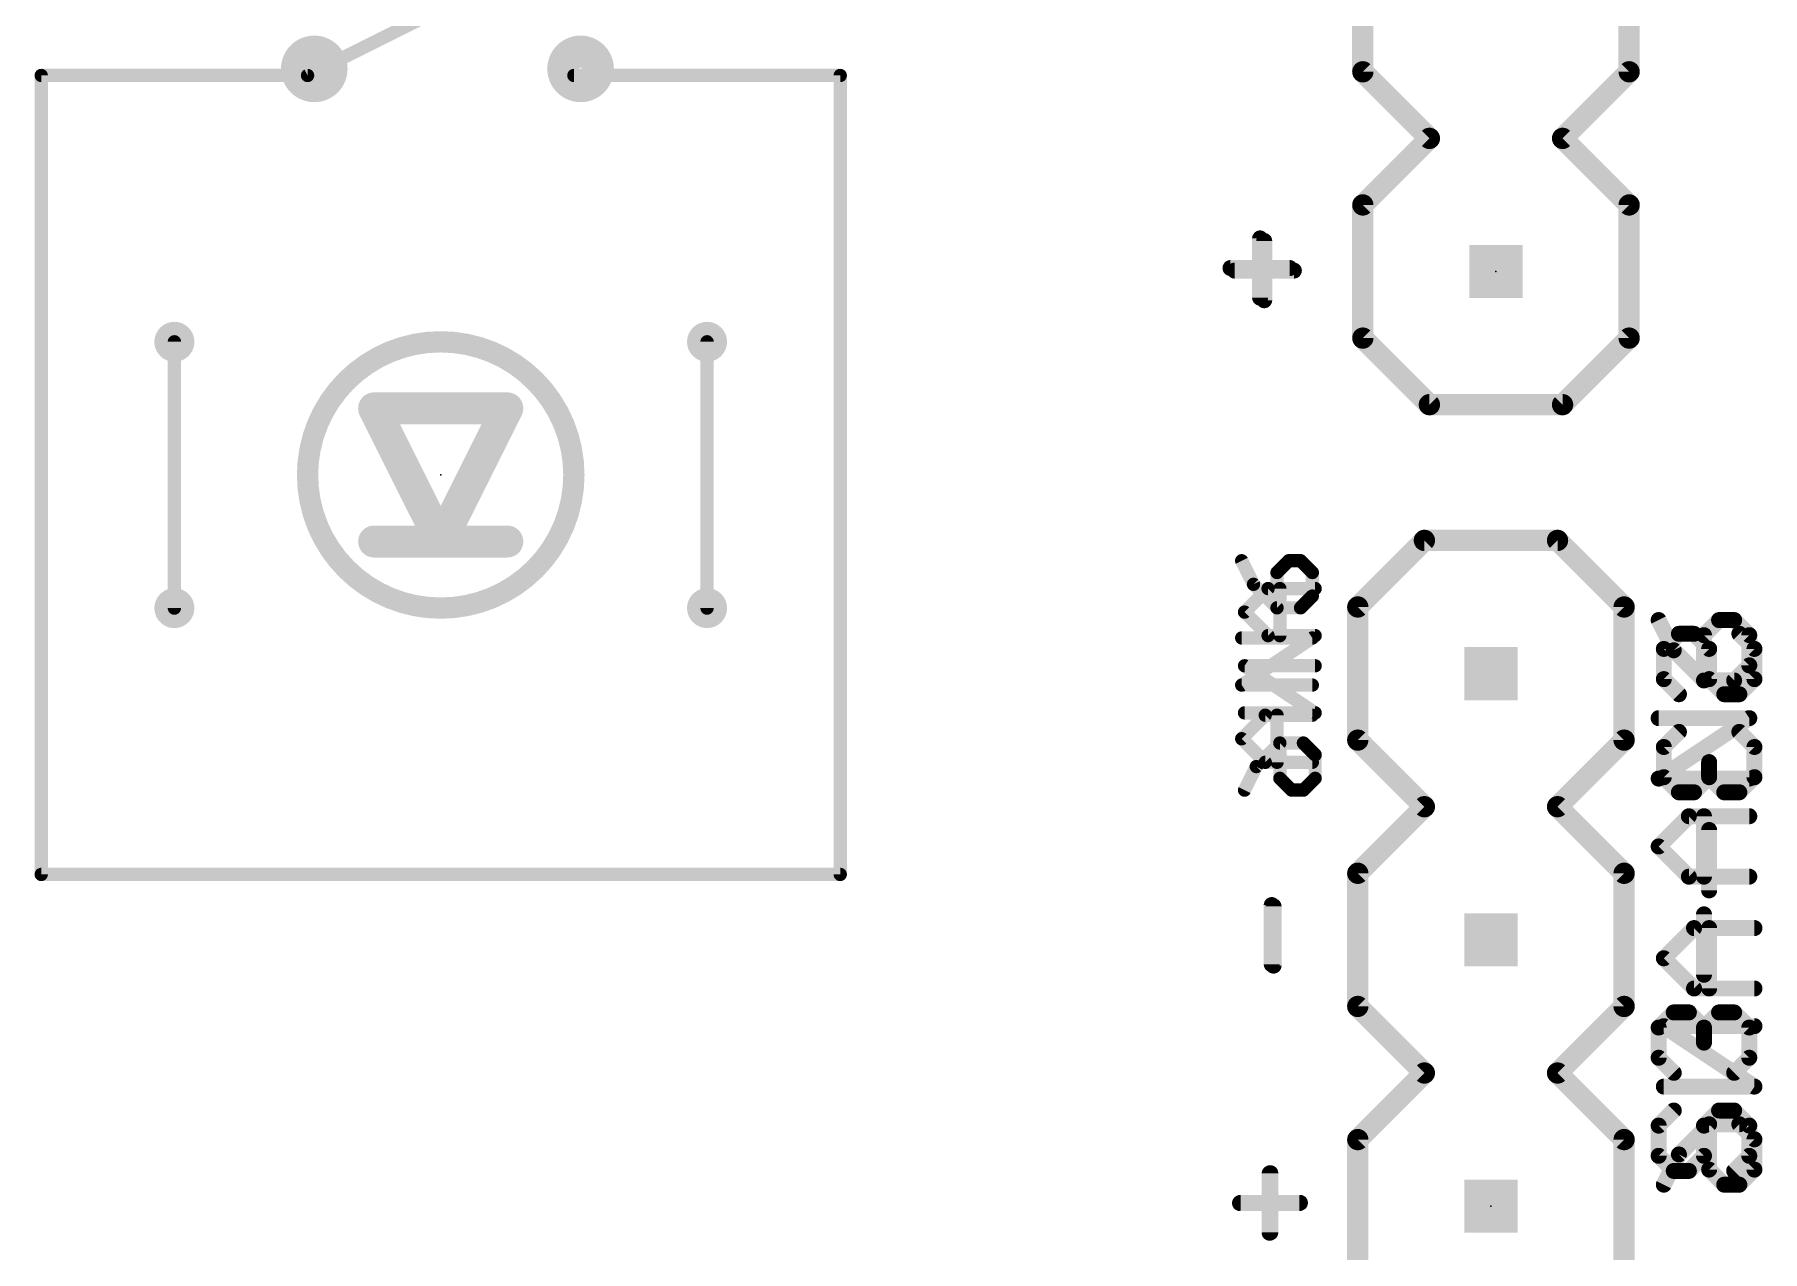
# Model space of a CAD drawing. Extents: x 0 to 100, y 1 to 103.
# Drawn here: x 83.13 to 99.61, y 67.59 to 79.2 of the extents above; entities that cross this region are included whole.
import ezdxf

# ---------------------------------------------------------------- set-up
doc = ezdxf.new("R2010")
doc.units = 0
for name, color, linetype in [('21', 253, 'CONTINUOUS'), ('22', 253, 'CONTINUOUS'), ('23', 7, 'CONTINUOUS'), ('24', 7, 'CONTINUOUS'), ('26', 253, 'CONTINUOUS'), ('27', 253, 'CONTINUOUS'), ('28', 253, 'CONTINUOUS'), ('52', 253, 'CONTINUOUS')]:
    doc.layers.add(name, color=color, linetype=linetype)

# ---------------------------------------------------------------- blocks, each defined once
blk = doc.blocks.new('RECT')
blk.add_solid([(-0.5, -0.5), (0.5, -0.5), (-0.5, 0.5), (0.5, 0.5)])

msp = doc.modelspace()

# ---------------------------------------------------------------- linework, layer by layer
at = {"layer": '21'}
for points, const_width in [([(85.73, 78.81), (88.27, 80.08)], 0.127), ([(83.19, 78.81), (83.19, 71.19)], 0.127), ([(83.19, 78.81), (85.73, 78.81)], 0.127), ([(88.27, 78.81), (90.81, 78.81)], 0.127), ([(90.81, 71.19), (90.81, 78.81)], 0.127), ([(84.46, 76.27), (84.46, 73.73)], 0.127), ([(89.54, 76.27), (89.54, 73.73)], 0.127), ([(87.635, 75.635), (86.365, 75.635)], 0.3048), ([(86.365, 75.635), (87, 74.365)], 0.3048), ([(87, 74.365), (87.635, 75.635)], 0.3048), ([(87, 74.365), (86.365, 74.365)], 0.3048), ([(87.635, 74.365), (87, 74.365)], 0.3048), ([(90.81, 71.19), (83.19, 71.19)], 0.127)]:
    msp.add_lwpolyline(points, dxfattribs=dict(at, const_width=const_width))
for points, const_width in [([(85.794, 78.7206, 1), (85.794, 79.0254, 1), (85.794, 78.7206)], 0.3302), ([(88.334, 78.7206, 1), (88.334, 79.0254, 1), (88.334, 78.7206)], 0.3302), ([(83.2218, 78.81, 1), (83.1582, 78.81)], 0.0635), ([(83.19, 78.8418, 1), (83.19, 78.7782)], 0.0635), ([(85.7158, 78.8384, 1), (85.7442, 78.7816)], 0.0635), ([(85.73, 78.7782, 1), (85.73, 78.8418)], 0.0635), ([(88.27, 78.8418, 1), (88.27, 78.7782)], 0.0635), ([(90.8418, 78.81, 1), (90.7782, 78.81)], 0.0635), ([(90.81, 78.7782, 1), (90.81, 78.8418)], 0.0635), ([(84.46, 76.143, 1), (84.46, 76.397, 1), (84.46, 76.143)], 0.127), ([(84.4918, 76.27, 1), (84.4283, 76.27)], 0.0635), ([(87, 73.73, 1), (87, 76.27, 1), (87, 73.73)], 0.2032), ([(89.54, 76.143, 1), (89.54, 76.397, 1), (89.54, 76.143)], 0.127), ([(89.5718, 76.27, 1), (89.5083, 76.27)], 0.0635), ([(86.365, 75.7112, 1), (86.365, 75.5588)], 0.1524), ([(86.4332, 75.6691, 1), (86.2968, 75.6009)], 0.1524), ([(87.7032, 75.6009, 1), (87.5668, 75.6691)], 0.1524), ([(87.635, 75.5588, 1), (87.635, 75.7112)], 0.1524), ([(86.365, 74.4412, 1), (86.365, 74.2888)], 0.1524), ([(87, 74.4412, 1), (87, 74.2888)], 0.1524), ([(87, 74.2888, 1), (87, 74.4412)], 0.1524), ([(87.635, 74.2888, 1), (87.635, 74.4412)], 0.1524), ([(86.9318, 74.3991, 1), (87.0682, 74.3309)], 0.1524), ([(86.9318, 74.3309, 1), (87.0682, 74.3991)], 0.1524), ([(84.46, 73.603, 1), (84.46, 73.857, 1), (84.46, 73.603)], 0.127), ([(89.54, 73.603, 1), (89.54, 73.857, 1), (89.54, 73.603)], 0.127), ([(84.4283, 73.73, 1), (84.4918, 73.73)], 0.0635), ([(89.5083, 73.73, 1), (89.5718, 73.73)], 0.0635), ([(83.19, 71.2218, 1), (83.19, 71.1582)], 0.0635), ([(83.1582, 71.19, 1), (83.2218, 71.19)], 0.0635), ([(90.7782, 71.19, 1), (90.8418, 71.19)], 0.0635), ([(90.81, 71.1582, 1), (90.81, 71.2218)], 0.0635)]:
    msp.add_lwpolyline(points, format="xyb", dxfattribs=dict(at, const_width=const_width))
at = {"layer": '22', "const_width": 0.2032}
for points in [[(95.794, 80.1152), (95.794, 78.8452)], [(98.334, 78.8452), (98.334, 80.1152)], [(95.794, 78.8452), (96.429, 78.2102)], [(97.699, 78.2102), (98.334, 78.8452)], [(96.429, 78.2102), (95.794, 77.5752)], [(98.334, 77.5752), (97.699, 78.2102)], [(95.794, 77.5752), (95.794, 76.3052)], [(98.334, 76.3052), (98.334, 77.5752)], [(96.429, 75.6702), (95.794, 76.3052)], [(98.334, 76.3052), (97.699, 75.6702)], [(97.699, 75.6702), (96.429, 75.6702)], [(96.381, 74.376), (95.746, 73.741)], [(97.651, 74.376), (96.381, 74.376)], [(98.286, 73.741), (97.651, 74.376)], [(95.746, 73.741), (95.746, 72.471)], [(98.286, 72.471), (98.286, 73.741)], [(95.746, 72.471), (96.381, 71.836)], [(97.651, 71.836), (98.286, 72.471)], [(96.381, 71.836), (95.746, 71.201)], [(98.286, 71.201), (97.651, 71.836)], [(95.746, 71.201), (95.746, 69.931)], [(98.286, 69.931), (98.286, 71.201)], [(95.746, 69.931), (96.381, 69.296)], [(97.651, 69.296), (98.286, 69.931)], [(96.381, 69.296), (95.746, 68.661)], [(98.286, 68.661), (97.651, 69.296)], [(95.746, 68.661), (95.746, 67.391)], [(98.286, 67.391), (98.286, 68.661)]]:
    msp.add_lwpolyline(points, dxfattribs=at)
at = {"layer": '22', "const_width": 0.1016}
for points in [[(95.8299, 78.8811, 1), (95.7581, 78.8093)], [(98.3699, 78.8093, 1), (98.2981, 78.8811)], [(95.7432, 78.8452, 1), (95.8448, 78.8452)], [(98.2832, 78.8452, 1), (98.3848, 78.8452)], [(96.4649, 78.1743, 1), (96.3931, 78.2461)], [(96.3931, 78.1743, 1), (96.4649, 78.2461)], [(97.7349, 78.2461, 1), (97.6631, 78.1743)], [(97.6631, 78.2461, 1), (97.7349, 78.1743)], [(95.8448, 77.5752, 1), (95.7432, 77.5752)], [(95.7581, 77.6111, 1), (95.8299, 77.5393)], [(98.3848, 77.5752, 1), (98.2832, 77.5752)], [(98.2981, 77.5393, 1), (98.3699, 77.6111)], [(95.8299, 76.3411, 1), (95.7581, 76.2693)], [(95.7432, 76.3052, 1), (95.8448, 76.3052)], [(98.2832, 76.3052, 1), (98.3848, 76.3052)], [(98.3699, 76.2693, 1), (98.2981, 76.3411)], [(96.429, 75.721, 1), (96.429, 75.6194)], [(96.3931, 75.6343, 1), (96.4649, 75.7061)], [(97.6631, 75.7061, 1), (97.7349, 75.6343)], [(97.699, 75.6194, 1), (97.699, 75.721)], [(96.381, 74.4268, 1), (96.381, 74.3252)], [(96.4169, 74.3401, 1), (96.3451, 74.4119)], [(97.6869, 74.4119, 1), (97.6151, 74.3401)], [(97.651, 74.3252, 1), (97.651, 74.4268)], [(95.7968, 73.741, 1), (95.6952, 73.741)], [(95.7101, 73.7769, 1), (95.7819, 73.7051)], [(98.3368, 73.741, 1), (98.2352, 73.741)], [(98.2501, 73.7051, 1), (98.3219, 73.7769)], [(95.7819, 72.5069, 1), (95.7101, 72.4351)], [(95.6952, 72.471, 1), (95.7968, 72.471)], [(98.2352, 72.471, 1), (98.3368, 72.471)], [(98.3219, 72.4351, 1), (98.2501, 72.5069)], [(96.4169, 71.8001, 1), (96.3451, 71.8719)], [(96.3451, 71.8001, 1), (96.4169, 71.8719)], [(97.6869, 71.8719, 1), (97.6151, 71.8001)], [(97.6151, 71.8719, 1), (97.6869, 71.8001)], [(95.7968, 71.201, 1), (95.6952, 71.201)], [(95.7101, 71.2369, 1), (95.7819, 71.1651)], [(98.3368, 71.201, 1), (98.2352, 71.201)], [(98.2501, 71.1651, 1), (98.3219, 71.2369)], [(95.7819, 69.9669, 1), (95.7101, 69.8951)], [(95.6952, 69.931, 1), (95.7968, 69.931)], [(98.2352, 69.931, 1), (98.3368, 69.931)], [(98.3219, 69.8951, 1), (98.2501, 69.9669)], [(96.4169, 69.2601, 1), (96.3451, 69.3319)], [(96.3451, 69.2601, 1), (96.4169, 69.3319)], [(97.6869, 69.3319, 1), (97.6151, 69.2601)], [(97.6151, 69.3319, 1), (97.6869, 69.2601)], [(95.7968, 68.661, 1), (95.6952, 68.661)], [(95.7101, 68.6969, 1), (95.7819, 68.6251)], [(98.3368, 68.661, 1), (98.2352, 68.661)], [(98.2501, 68.6251, 1), (98.3219, 68.6969)]]:
    msp.add_lwpolyline(points, format="xyb", dxfattribs=at)
at = {"layer": '23'}
msp.add_point((87, 75), dxfattribs=at)
at = {"layer": '24'}
for p in [(97.064, 76.9402), (97.016, 68.026)]:
    msp.add_point(p, dxfattribs=at)
at = {"layer": '26', "const_width": 0.1524}
for points in [[(98.6647, 73.3409), (98.8087, 73.485)], [(98.8087, 73.485), (98.9528, 73.485)], [(98.9528, 73.485), (99.0968, 73.3409)], [(99.529, 73.3409), (99.3849, 73.485)], [(98.6647, 73.0528), (98.6647, 73.3409)], [(99.0968, 73.3409), (99.0968, 73.0528)], [(99.529, 73.0528), (99.529, 73.3409)], [(98.8087, 72.9088), (98.6647, 73.0528)], [(99.0968, 73.0528), (99.2409, 72.9088)], [(99.3849, 72.9088), (99.529, 73.0528)], [(99.2409, 72.9088), (99.3849, 72.9088)], [(98.8087, 72.5495), (98.6647, 72.4054)], [(99.529, 72.4054), (99.3849, 72.5495)], [(98.6647, 72.4054), (98.6647, 72.1173)], [(99.529, 72.1173), (99.529, 72.4054)], [(98.6647, 72.1173), (98.8087, 71.9733)], [(98.9528, 71.9733), (99.0968, 72.1173)], [(99.0968, 72.1173), (99.0968, 72.2614)], [(99.0968, 72.1173), (99.2409, 71.9733)], [(99.3849, 71.9733), (99.529, 72.1173)], [(98.8087, 71.9733), (98.9528, 71.9733)], [(99.2409, 71.9733), (99.3849, 71.9733)], [(99.0968, 71.614), (99.0968, 71.0377)], [(98.9528, 70.6784), (98.6647, 70.3903)], [(99.529, 70.6784), (98.9528, 70.6784)], [(99.0968, 70.6784), (99.0968, 70.1022)], [(98.6647, 70.3903), (98.9528, 70.1022)], [(98.9528, 70.1022), (99.529, 70.1022)], [(99.529, 69.7429), (98.6647, 69.7429)], [(98.6647, 69.7429), (99.529, 69.1667)], [(99.529, 69.1667), (98.6647, 69.1667)], [(98.8087, 68.5193), (99.0968, 68.8074)], [(99.0968, 68.8074), (99.3849, 68.8074)], [(99.0968, 68.3752), (99.0968, 68.8074)], [(99.3849, 68.8074), (99.529, 68.6634)], [(99.529, 68.6634), (99.529, 68.3752)], [(98.6647, 68.2312), (98.8087, 68.5193)], [(99.2409, 68.2312), (99.0968, 68.3752)], [(99.529, 68.3752), (99.3849, 68.2312)], [(99.3849, 68.2312), (99.2409, 68.2312)]]:
    msp.add_lwpolyline(points, dxfattribs=at)
at = {"layer": '26', "const_width": 0.0762}
for points in [[(98.8087, 73.5231, 1), (98.8087, 73.4469)], [(98.8357, 73.4581, 1), (98.7818, 73.5119)], [(98.9797, 73.5119, 1), (98.9258, 73.4581)], [(98.9528, 73.4469, 1), (98.9528, 73.5231)], [(99.4119, 73.5119, 1), (99.358, 73.4581)], [(98.6377, 73.3679, 1), (98.6916, 73.314)], [(98.7028, 73.3409, 1), (98.6266, 73.3409)], [(99.1349, 73.3409, 1), (99.0587, 73.3409)], [(99.0699, 73.314, 1), (99.1238, 73.3679)], [(99.5671, 73.3409, 1), (99.4909, 73.3409)], [(99.5021, 73.314, 1), (99.5559, 73.3679)], [(98.6916, 73.0798, 1), (98.6377, 73.0259)], [(98.6266, 73.0528, 1), (98.7028, 73.0528)], [(99.1238, 73.0798, 1), (99.0699, 73.0259)], [(99.0587, 73.0528, 1), (99.1349, 73.0528)], [(99.4909, 73.0528, 1), (99.5671, 73.0528)], [(99.5559, 73.0259, 1), (99.5021, 73.0798)], [(98.7818, 72.8818, 1), (98.8357, 72.9357)], [(99.2409, 72.9469, 1), (99.2409, 72.8707)], [(99.2139, 72.8818, 1), (99.2678, 72.9357)], [(99.358, 72.9357, 1), (99.4119, 72.8818)], [(99.3849, 72.8707, 1), (99.3849, 72.9469)], [(98.8357, 72.5225, 1), (98.7818, 72.5764)], [(99.4119, 72.5764, 1), (99.358, 72.5225)], [(98.6377, 72.4324, 1), (98.6916, 72.3785)], [(98.7028, 72.4054, 1), (98.6266, 72.4054)], [(99.5671, 72.4054, 1), (99.4909, 72.4054)], [(99.5021, 72.3785, 1), (99.5559, 72.4324)], [(98.6916, 72.1443, 1), (98.6377, 72.0904)], [(99.1349, 72.2614, 1), (99.0587, 72.2614)], [(99.1238, 72.1443, 1), (99.0699, 72.0904)], [(99.1238, 72.0904, 1), (99.0699, 72.1443)], [(99.5559, 72.0904, 1), (99.5021, 72.1443)], [(98.6266, 72.1173, 1), (98.7028, 72.1173)], [(98.8087, 72.0114, 1), (98.8087, 71.9352)], [(98.7818, 71.9463, 1), (98.8357, 72.0002)], [(98.9258, 72.0002, 1), (98.9797, 71.9463)], [(98.9528, 71.9352, 1), (98.9528, 72.0114)], [(99.0587, 72.1173, 1), (99.1349, 72.1173)], [(99.2409, 72.0114, 1), (99.2409, 71.9352)], [(99.2139, 71.9463, 1), (99.2678, 72.0002)], [(99.358, 72.0002, 1), (99.4119, 71.9463)], [(99.3849, 71.9352, 1), (99.3849, 72.0114)], [(99.4909, 72.1173, 1), (99.5671, 72.1173)], [(99.1349, 71.614, 1), (99.0587, 71.614)], [(99.0587, 71.0377, 1), (99.1349, 71.0377)], [(98.9528, 70.7165, 1), (98.9528, 70.6403)], [(98.9797, 70.6515, 1), (98.9258, 70.7054)], [(99.1349, 70.6784, 1), (99.0587, 70.6784)], [(99.529, 70.6403, 1), (99.529, 70.7165)], [(98.6916, 70.4173, 1), (98.6377, 70.3634)], [(98.6377, 70.4173, 1), (98.6916, 70.3634)], [(98.9528, 70.1403, 1), (98.9528, 70.0641)], [(98.9258, 70.0753, 1), (98.9797, 70.1292)], [(99.0587, 70.1022, 1), (99.1349, 70.1022)], [(99.529, 70.0641, 1), (99.529, 70.1403)], [(98.6858, 69.7746, 1), (98.6435, 69.7112)], [(98.6647, 69.781, 1), (98.6647, 69.7048)], [(99.529, 69.7048, 1), (99.529, 69.781)], [(98.6647, 69.2048, 1), (98.6647, 69.1286)], [(99.5079, 69.135, 1), (99.5501, 69.1984)], [(99.529, 69.1286, 1), (99.529, 69.2048)], [(99.0968, 68.8455, 1), (99.0968, 68.7693)], [(99.1349, 68.8074, 1), (99.0587, 68.8074)], [(99.1238, 68.7805, 1), (99.0699, 68.8343)], [(99.4119, 68.8343, 1), (99.358, 68.7805)], [(99.3849, 68.7693, 1), (99.3849, 68.8455)], [(99.5671, 68.6634, 1), (99.4909, 68.6634)], [(99.5021, 68.6364, 1), (99.5559, 68.6903)], [(98.7818, 68.5462, 1), (98.8357, 68.4924)], [(98.8428, 68.5023, 1), (98.7746, 68.5363)], [(99.1238, 68.4022, 1), (99.0699, 68.3483)], [(99.0587, 68.3752, 1), (99.1349, 68.3752)], [(99.4909, 68.3752, 1), (99.5671, 68.3752)], [(99.5559, 68.3483, 1), (99.5021, 68.4022)], [(98.6306, 68.2482, 1), (98.6987, 68.2141)], [(99.2409, 68.2693, 1), (99.2409, 68.1931)], [(99.2139, 68.2042, 1), (99.2678, 68.2581)], [(99.358, 68.2581, 1), (99.4119, 68.2042)], [(99.3849, 68.1931, 1), (99.3849, 68.2693)]]:
    msp.add_lwpolyline(points, format="xyb", dxfattribs=at)
at = {"layer": '27'}
for points, const_width in [([(94.8536, 76.6664), (94.8536, 77.2319)], 0.1524), ([(94.5709, 76.9492), (95.1364, 76.9492)], 0.1524), ([(94.6389, 74.1818), (94.7512, 73.9573)], 0.127), ([(95.088, 74.1818), (94.9757, 74.0695)], 0.127), ([(95.2002, 74.1818), (95.088, 74.1818)], 0.127), ([(95.3125, 74.0695), (95.2002, 74.1818)], 0.127), ([(94.7512, 73.9573), (94.9757, 73.7328)], 0.127), ([(94.9757, 74.0695), (94.9757, 73.7328)], 0.127), ([(95.3125, 73.845), (95.3125, 74.0695)], 0.127), ([(95.2002, 73.7328), (95.3125, 73.845)], 0.127), ([(94.9757, 73.7328), (95.2002, 73.7328)], 0.127), ([(98.6155, 73.616), (98.7595, 73.3279)], 0.1524), ([(99.1917, 73.616), (99.0476, 73.472)], 0.1524), ([(99.3357, 73.616), (99.1917, 73.616)], 0.1524), ([(99.4798, 73.472), (99.3357, 73.616)], 0.1524), ([(94.6389, 72.9961), (95.3125, 73.4452)], 0.127), ([(95.3125, 73.4452), (94.6389, 73.4452)], 0.127), ([(99.0476, 73.472), (99.0476, 73.0398)], 0.1524), ([(99.4798, 73.1839), (99.4798, 73.472)], 0.1524), ([(98.7595, 73.3279), (99.0476, 73.0398)], 0.1524), ([(99.3357, 73.0398), (99.4798, 73.1839)], 0.1524), ([(95.3125, 72.9961), (94.6389, 72.9961)], 0.127), ([(99.0476, 73.0398), (99.3357, 73.0398)], 0.1524), ([(94.6389, 72.484), (94.8635, 72.7086)], 0.127), ([(94.8635, 72.7086), (95.3125, 72.7086)], 0.127), ([(94.9757, 72.2595), (94.9757, 72.7086)], 0.127), ([(98.6155, 72.1043), (99.4798, 72.6805)], 0.1524), ([(99.4798, 72.6805), (98.6155, 72.6805)], 0.1524), ([(94.8635, 72.2595), (94.6389, 72.484)], 0.127), ([(95.3125, 72.2595), (94.8635, 72.2595)], 0.127), ([(99.4798, 72.1043), (98.6155, 72.1043)], 0.1524), ([(98.6155, 71.4569), (98.9036, 71.745)], 0.1524), ([(98.9036, 71.745), (99.4798, 71.745)], 0.1524), ([(99.0476, 71.1688), (99.0476, 71.745)], 0.1524), ([(98.9036, 71.1688), (98.6155, 71.4569)], 0.1524), ([(99.4798, 71.1688), (98.9036, 71.1688)], 0.1524), ([(94.9256, 70.3322), (94.9256, 70.8978)], 0.1524), ([(99.0476, 70.2332), (99.0476, 70.8095)], 0.1524), ([(98.6155, 69.7299), (98.7595, 69.8739)], 0.1524), ([(98.7595, 69.8739), (98.9036, 69.8739)], 0.1524), ([(98.9036, 69.8739), (99.0476, 69.7299)], 0.1524), ([(99.0476, 69.7299), (99.1917, 69.8739)], 0.1524), ([(99.1917, 69.8739), (99.3357, 69.8739)], 0.1524), ([(99.3357, 69.8739), (99.4798, 69.7299)], 0.1524), ([(98.6155, 69.4418), (98.6155, 69.7299)], 0.1524), ([(99.0476, 69.7299), (99.0476, 69.5858)], 0.1524), ([(99.4798, 69.7299), (99.4798, 69.4418)], 0.1524), ([(98.7595, 69.2977), (98.6155, 69.4418)], 0.1524), ([(99.4798, 69.4418), (99.3357, 69.2977)], 0.1524), ([(98.7595, 68.9384), (98.6155, 68.7944)], 0.1524), ([(99.0476, 68.7944), (99.1917, 68.9384)], 0.1524), ([(99.1917, 68.9384), (99.3357, 68.9384)], 0.1524), ([(99.3357, 68.9384), (99.4798, 68.7944)], 0.1524), ([(98.6155, 68.7944), (98.6155, 68.5063)], 0.1524), ([(99.0476, 68.5063), (99.0476, 68.7944)], 0.1524), ([(99.4798, 68.7944), (99.4798, 68.5063)], 0.1524), ([(98.6155, 68.5063), (98.7595, 68.3622)], 0.1524), ([(98.9036, 68.3622), (99.0476, 68.5063)], 0.1524), ([(99.4798, 68.5063), (99.3357, 68.3622)], 0.1524), ([(94.9056, 67.7722), (94.9056, 68.3377)], 0.1524), ([(98.7595, 68.3622), (98.9036, 68.3622)], 0.1524), ([(94.6229, 68.055), (95.1884, 68.055)], 0.1524)]:
    msp.add_lwpolyline(points, dxfattribs=dict(at, const_width=const_width))
for points, const_width in [([(94.8917, 77.2319, 1), (94.8155, 77.2319)], 0.0762), ([(94.5709, 76.9873, 1), (94.5709, 76.9111)], 0.0762), ([(95.1364, 76.9111, 1), (95.1364, 76.9873)], 0.0762), ([(94.8155, 76.6664, 1), (94.8917, 76.6664)], 0.0762), ([(94.6673, 74.196, 1), (94.6105, 74.1676)], 0.0635), ([(95.088, 74.2136, 1), (95.088, 74.1501)], 0.0635), ([(95.1104, 74.1594, 1), (95.0655, 74.2043)], 0.0635), ([(95.2227, 74.2043, 1), (95.1778, 74.1594)], 0.0635), ([(95.2002, 74.1501, 1), (95.2002, 74.2136)], 0.0635), ([(94.7736, 73.9797, 1), (94.7287, 73.9348)], 0.0635), ([(94.7228, 73.9431, 1), (94.7796, 73.9715)], 0.0635), ([(95.0075, 74.0695, 1), (94.944, 74.0695)], 0.0635), ([(94.9533, 74.092, 1), (94.9982, 74.0471)], 0.0635), ([(95.3443, 74.0695, 1), (95.2807, 74.0695)], 0.0635), ([(95.29, 74.0471, 1), (95.335, 74.092)], 0.0635), ([(95.2807, 73.845, 1), (95.3443, 73.845)], 0.0635), ([(95.335, 73.8226, 1), (95.29, 73.8675)], 0.0635), ([(94.9757, 73.7645, 1), (94.9757, 73.701)], 0.0635), ([(94.944, 73.7328, 1), (95.0075, 73.7328)], 0.0635), ([(94.9533, 73.7103, 1), (94.9982, 73.7552)], 0.0635), ([(95.1778, 73.7552, 1), (95.2227, 73.7103)], 0.0635), ([(95.2002, 73.701, 1), (95.2002, 73.7645)], 0.0635), ([(98.6495, 73.6331, 1), (98.5814, 73.599)], 0.0762), ([(99.1917, 73.6541, 1), (99.1917, 73.5779)], 0.0762), ([(99.2186, 73.5891, 1), (99.1647, 73.643)], 0.0762), ([(99.3627, 73.643, 1), (99.3088, 73.5891)], 0.0762), ([(99.3357, 73.5779, 1), (99.3357, 73.6541)], 0.0762), ([(94.6389, 73.4769, 1), (94.6389, 73.4134)], 0.0635), ([(95.3301, 73.4188, 1), (95.2949, 73.4716)], 0.0635), ([(95.3125, 73.4134, 1), (95.3125, 73.4769)], 0.0635), ([(99.0857, 73.472, 1), (99.0095, 73.472)], 0.0762), ([(99.0207, 73.4989, 1), (99.0746, 73.445)], 0.0762), ([(99.5179, 73.472, 1), (99.4417, 73.472)], 0.0762), ([(99.4529, 73.445, 1), (99.5067, 73.4989)], 0.0762), ([(98.7865, 73.3548, 1), (98.7326, 73.301)], 0.0762), ([(98.7254, 73.3109, 1), (98.7936, 73.3449)], 0.0762), ([(99.4417, 73.1839, 1), (99.5179, 73.1839)], 0.0762), ([(99.5067, 73.1569, 1), (99.4529, 73.2108)], 0.0762), ([(94.6389, 73.0279, 1), (94.6389, 72.9644)], 0.0635), ([(94.6213, 73.0225, 1), (94.6565, 72.9697)], 0.0635), ([(95.3125, 72.9644, 1), (95.3125, 73.0279)], 0.0635), ([(99.0476, 73.0779, 1), (99.0476, 73.0017)], 0.0762), ([(99.0095, 73.0398, 1), (99.0857, 73.0398)], 0.0762), ([(99.0207, 73.0129, 1), (99.0746, 73.0667)], 0.0762), ([(99.3088, 73.0667, 1), (99.3627, 73.0129)], 0.0762), ([(99.3357, 73.0017, 1), (99.3357, 73.0779)], 0.0762), ([(94.8635, 72.7403, 1), (94.8635, 72.6768)], 0.0635), ([(94.8859, 72.6861, 1), (94.841, 72.731)], 0.0635), ([(95.0075, 72.7086, 1), (94.944, 72.7086)], 0.0635), ([(95.3125, 72.6768, 1), (95.3125, 72.7403)], 0.0635), ([(98.6155, 72.7186, 1), (98.6155, 72.6424)], 0.0762), ([(99.5009, 72.6488, 1), (99.4587, 72.7122)], 0.0762), ([(99.4798, 72.6424, 1), (99.4798, 72.7186)], 0.0762), ([(94.6614, 72.5065, 1), (94.6165, 72.4616)], 0.0635), ([(94.6165, 72.5065, 1), (94.6614, 72.4616)], 0.0635), ([(94.8635, 72.2913, 1), (94.8635, 72.2278)], 0.0635), ([(94.841, 72.237, 1), (94.8859, 72.282)], 0.0635), ([(94.944, 72.2595, 1), (95.0075, 72.2595)], 0.0635), ([(95.3125, 72.2278, 1), (95.3125, 72.2913)], 0.0635), ([(98.6155, 72.1424, 1), (98.6155, 72.0662)], 0.0762), ([(99.4798, 72.0662, 1), (99.4798, 72.1424)], 0.0762), ([(98.5943, 72.136, 1), (98.6366, 72.0726)], 0.0762), ([(98.9036, 71.7831, 1), (98.9036, 71.7069)], 0.0762), ([(98.9305, 71.718, 1), (98.8766, 71.7719)], 0.0762), ([(99.0857, 71.745, 1), (99.0095, 71.745)], 0.0762), ([(99.4798, 71.7069, 1), (99.4798, 71.7831)], 0.0762), ([(98.6424, 71.4838, 1), (98.5885, 71.4299)], 0.0762), ([(98.5885, 71.4838, 1), (98.6424, 71.4299)], 0.0762), ([(98.9036, 71.2069, 1), (98.9036, 71.1307)], 0.0762), ([(98.8766, 71.1418, 1), (98.9305, 71.1957)], 0.0762), ([(99.0095, 71.1688, 1), (99.0857, 71.1688)], 0.0762), ([(99.4798, 71.1307, 1), (99.4798, 71.2069)], 0.0762), ([(94.9637, 70.8978, 1), (94.8875, 70.8978)], 0.0762), ([(99.0857, 70.8095, 1), (99.0095, 70.8095)], 0.0762), ([(94.8875, 70.3322, 1), (94.9637, 70.3322)], 0.0762), ([(99.0095, 70.2332, 1), (99.0857, 70.2332)], 0.0762), ([(98.7595, 69.912, 1), (98.7595, 69.8358)], 0.0762), ([(98.7865, 69.847, 1), (98.7326, 69.9009)], 0.0762), ([(98.9305, 69.9009, 1), (98.8766, 69.847)], 0.0762), ([(98.9036, 69.8358, 1), (98.9036, 69.912)], 0.0762), ([(99.1917, 69.912, 1), (99.1917, 69.8358)], 0.0762), ([(99.2186, 69.847, 1), (99.1647, 69.9009)], 0.0762), ([(99.3627, 69.9009, 1), (99.3088, 69.847)], 0.0762), ([(99.3357, 69.8358, 1), (99.3357, 69.912)], 0.0762), ([(98.5885, 69.7568, 1), (98.6424, 69.7029)], 0.0762), ([(98.6536, 69.7299, 1), (98.5774, 69.7299)], 0.0762), ([(99.0857, 69.7299, 1), (99.0095, 69.7299)], 0.0762), ([(99.0207, 69.7568, 1), (99.0746, 69.7029)], 0.0762), ([(99.0207, 69.7029, 1), (99.0746, 69.7568)], 0.0762), ([(99.5179, 69.7299, 1), (99.4417, 69.7299)], 0.0762), ([(99.4529, 69.7029, 1), (99.5067, 69.7568)], 0.0762), ([(99.0095, 69.5858, 1), (99.0857, 69.5858)], 0.0762), ([(98.6424, 69.4687, 1), (98.5885, 69.4148)], 0.0762), ([(98.5774, 69.4418, 1), (98.6536, 69.4418)], 0.0762), ([(99.4417, 69.4418, 1), (99.5179, 69.4418)], 0.0762), ([(99.5067, 69.4148, 1), (99.4529, 69.4687)], 0.0762), ([(98.7326, 69.2708, 1), (98.7865, 69.3247)], 0.0762), ([(99.3088, 69.3247, 1), (99.3627, 69.2708)], 0.0762), ([(98.7865, 68.9115, 1), (98.7326, 68.9654)], 0.0762), ([(99.1917, 68.9765, 1), (99.1917, 68.9003)], 0.0762), ([(99.2186, 68.9115, 1), (99.1647, 68.9654)], 0.0762), ([(99.3627, 68.9654, 1), (99.3088, 68.9115)], 0.0762), ([(99.3357, 68.9003, 1), (99.3357, 68.9765)], 0.0762), ([(98.5885, 68.8213, 1), (98.6424, 68.7674)], 0.0762), ([(98.6536, 68.7944, 1), (98.5774, 68.7944)], 0.0762), ([(99.0857, 68.7944, 1), (99.0095, 68.7944)], 0.0762), ([(99.0207, 68.8213, 1), (99.0746, 68.7674)], 0.0762), ([(99.5179, 68.7944, 1), (99.4417, 68.7944)], 0.0762), ([(99.4529, 68.7674, 1), (99.5067, 68.8213)], 0.0762), ([(98.6424, 68.5332, 1), (98.5885, 68.4793)], 0.0762), ([(99.0746, 68.4793, 1), (99.0207, 68.5332)], 0.0762), ([(99.5067, 68.4793, 1), (99.4529, 68.5332)], 0.0762), ([(94.9437, 68.3377, 1), (94.8675, 68.3377)], 0.0762), ([(98.5774, 68.5063, 1), (98.6536, 68.5063)], 0.0762), ([(98.7595, 68.4003, 1), (98.7595, 68.3241)], 0.0762), ([(98.7326, 68.3353, 1), (98.7865, 68.3891)], 0.0762), ([(98.8766, 68.3891, 1), (98.9305, 68.3353)], 0.0762), ([(98.9036, 68.3241, 1), (98.9036, 68.4003)], 0.0762), ([(99.0095, 68.5063, 1), (99.0857, 68.5063)], 0.0762), ([(99.3088, 68.3891, 1), (99.3627, 68.3353)], 0.0762), ([(99.4417, 68.5063, 1), (99.5179, 68.5063)], 0.0762), ([(94.6229, 68.0931, 1), (94.6229, 68.0169)], 0.0762), ([(95.1884, 68.0169, 1), (95.1884, 68.0931)], 0.0762), ([(94.8675, 67.7722, 1), (94.9437, 67.7722)], 0.0762)]:
    msp.add_lwpolyline(points, format="xyb", dxfattribs=dict(at, const_width=const_width))
at = {"layer": '28'}
for points, const_width in [([(94.8146, 77.256), (94.8146, 76.6904)], 0.1524), ([(94.5319, 76.9732), (95.0974, 76.9732)], 0.1524), ([(94.8905, 73.9165), (94.6659, 73.692)], 0.127), ([(95.3395, 73.9165), (94.8905, 73.9165)], 0.127), ([(95.0027, 73.9165), (95.0027, 73.4674)], 0.127), ([(94.6659, 73.692), (94.8905, 73.4674)], 0.127), ([(94.8905, 73.4674), (95.3395, 73.4674)], 0.127), ([(95.3395, 73.1799), (94.6659, 73.1799)], 0.127), ([(94.6659, 73.1799), (95.3395, 72.7308)], 0.127), ([(95.3395, 72.7308), (94.6659, 72.7308)], 0.127), ([(94.7782, 72.2187), (95.0027, 72.4432)], 0.127), ([(95.0027, 72.4432), (95.2272, 72.4432)], 0.127), ([(95.0027, 72.1065), (95.0027, 72.4432)], 0.127), ([(95.2272, 72.4432), (95.3395, 72.331)], 0.127), ([(95.3395, 72.331), (95.3395, 72.1065)], 0.127), ([(94.6659, 71.9942), (94.7782, 72.2187)], 0.127), ([(95.115, 71.9942), (95.0027, 72.1065)], 0.127), ([(95.2272, 71.9942), (95.115, 71.9942)], 0.127), ([(95.3395, 72.1065), (95.2272, 71.9942)], 0.127), ([(94.9426, 70.8858), (94.9426, 70.3203)], 0.1524), ([(94.9116, 68.3408), (94.9116, 67.7752)], 0.1524), ([(94.6289, 68.058), (95.1944, 68.058)], 0.1524)]:
    msp.add_lwpolyline(points, dxfattribs=dict(at, const_width=const_width))
for points, const_width in [([(94.8527, 77.256, 1), (94.7765, 77.256)], 0.0762), ([(94.5319, 77.0113, 1), (94.5319, 76.9351)], 0.0762), ([(95.0974, 76.9351, 1), (95.0974, 77.0113)], 0.0762), ([(94.7765, 76.6904, 1), (94.8527, 76.6904)], 0.0762), ([(94.8905, 73.9483, 1), (94.8905, 73.8847)], 0.0635), ([(94.9129, 73.894, 1), (94.868, 73.939)], 0.0635), ([(95.0345, 73.9165, 1), (94.971, 73.9165)], 0.0635), ([(95.3395, 73.8847, 1), (95.3395, 73.9483)], 0.0635), ([(94.6884, 73.7144, 1), (94.6435, 73.6695)], 0.0635), ([(94.6435, 73.7144, 1), (94.6884, 73.6695)], 0.0635), ([(94.8905, 73.4992, 1), (94.8905, 73.4357)], 0.0635), ([(94.868, 73.445, 1), (94.9129, 73.4899)], 0.0635), ([(94.971, 73.4674, 1), (95.0345, 73.4674)], 0.0635), ([(95.3395, 73.4357, 1), (95.3395, 73.4992)], 0.0635), ([(94.6659, 73.2116, 1), (94.6659, 73.1481)], 0.0635), ([(94.6835, 73.2063, 1), (94.6483, 73.1535)], 0.0635), ([(95.3395, 73.1481, 1), (95.3395, 73.2116)], 0.0635), ([(94.6659, 72.7626, 1), (94.6659, 72.6991)], 0.0635), ([(95.3219, 72.7044, 1), (95.3571, 72.7572)], 0.0635), ([(95.3395, 72.6991, 1), (95.3395, 72.7626)], 0.0635), ([(95.0027, 72.475, 1), (95.0027, 72.4115)], 0.0635), ([(95.0345, 72.4432, 1), (94.971, 72.4432)], 0.0635), ([(95.0252, 72.4208, 1), (94.9803, 72.4657)], 0.0635), ([(95.2497, 72.4657, 1), (95.2048, 72.4208)], 0.0635), ([(95.2272, 72.4115, 1), (95.2272, 72.475)], 0.0635), ([(95.3713, 72.331, 1), (95.3077, 72.331)], 0.0635), ([(95.317, 72.3085, 1), (95.362, 72.3534)], 0.0635), ([(94.7557, 72.2412, 1), (94.8006, 72.1963)], 0.0635), ([(94.8066, 72.2045, 1), (94.7498, 72.2329)], 0.0635), ([(94.6375, 72.0084, 1), (94.6943, 71.98)], 0.0635), ([(95.0252, 72.1289, 1), (94.9803, 72.084)], 0.0635), ([(94.971, 72.1065, 1), (95.0345, 72.1065)], 0.0635), ([(95.115, 72.0259, 1), (95.115, 71.9624)], 0.0635), ([(95.0925, 71.9717, 1), (95.1374, 72.0166)], 0.0635), ([(95.2048, 72.0166, 1), (95.2497, 71.9717)], 0.0635), ([(95.2272, 71.9624, 1), (95.2272, 72.0259)], 0.0635), ([(95.3077, 72.1065, 1), (95.3713, 72.1065)], 0.0635), ([(95.362, 72.084, 1), (95.317, 72.1289)], 0.0635), ([(94.9807, 70.8858, 1), (94.9045, 70.8858)], 0.0762), ([(94.9045, 70.3203, 1), (94.9807, 70.3203)], 0.0762), ([(94.9497, 68.3408, 1), (94.8735, 68.3408)], 0.0762), ([(94.6289, 68.0961, 1), (94.6289, 68.0199)], 0.0762), ([(95.1944, 68.0199, 1), (95.1944, 68.0961)], 0.0762), ([(94.8735, 67.7752, 1), (94.9497, 67.7752)], 0.0762)]:
    msp.add_lwpolyline(points, format="xyb", dxfattribs=dict(at, const_width=const_width))

# ---------------------------------------------------------------- block references
at = {"layer": '52', "xscale": 0.508, "yscale": 0.508, "rotation": 90}
for p in [(97.064, 76.9402), (97.016, 73.106), (97.016, 70.566), (97.016, 68.026)]:
    msp.add_blockref('RECT', p, dxfattribs=at)

doc.saveas('drawing.dxf')
